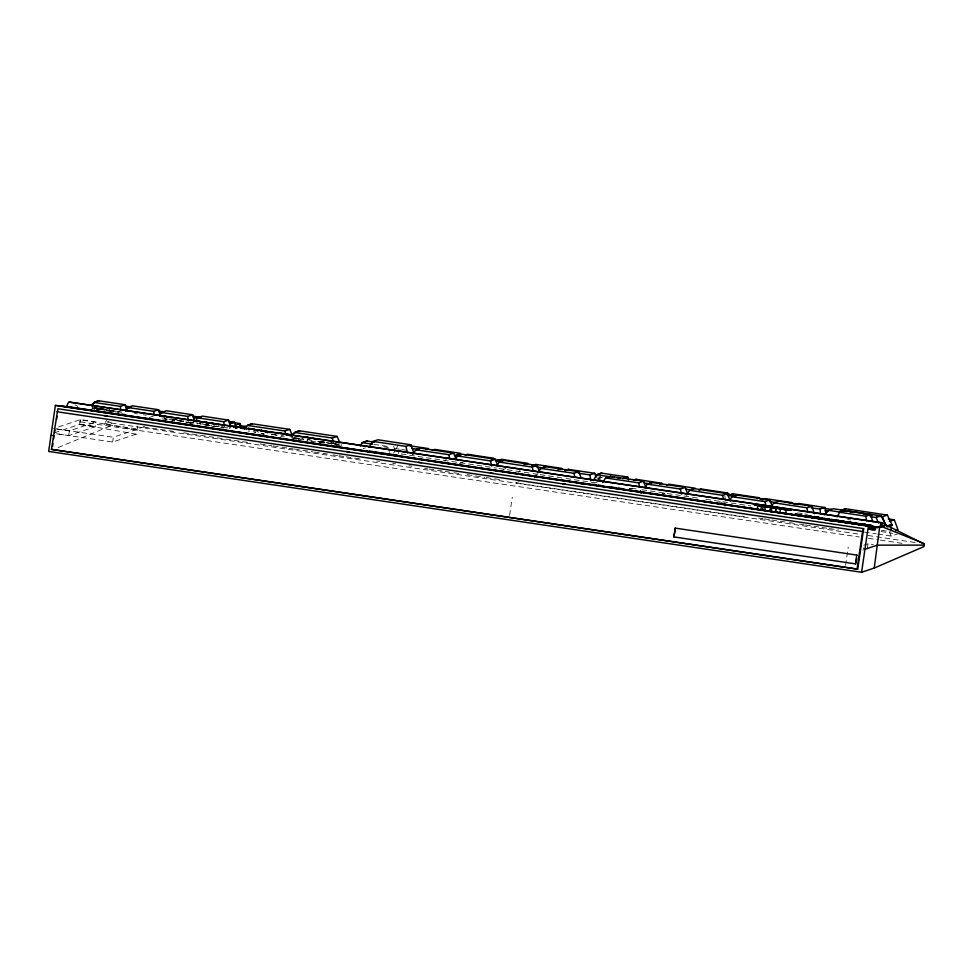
<?xml version="1.0" encoding="UTF-8"?>
<svg xmlns="http://www.w3.org/2000/svg" width="973" height="973" viewBox="0 0 973 973"><rect width="100%" height="100%" fill="white"/><g stroke="black" fill="none" stroke-linecap="round" stroke-linejoin="round"><path stroke-width="0.73" stroke-dasharray="4.87 3.65" d="M424.605 468.293L427.536 468.84M467.149 474.617L484.785 477.354M144.235 426.697L137.388 428.984L104.293 424.07L106.568 420.385M260.35 443.943L271.856 445.756M294.393 449.003L313.099 451.886M398.322 453.552L400.098 449.648M602.019 477.463L597.142 479.093M626.94 489.918L631.891 488.154L629.422 488.981M664.814 493.165L659.889 494.807M54.427 432.803L79.725 424.35L80.26 419.594L137.144 429.944L136.281 434.14L112.661 442.034L55.887 433.69L68.706 435.6L95.293 426.721L96.035 421.966L80.358 419.631L53.661 428.558M68.706 435.6L69.338 430.881L96.035 421.966M136.281 434.14L79.616 424.386L80.358 419.631M107.322 421.029L111.36 423.036L110.995 425.748L56.957 448.018M863.087 550.426L863.428 547.799M867.32 549.015L868.013 543.761L873.316 544.552M509.609 515.374L512.272 497.203M845.573 565.301L848.225 547.142M92.35 408.599L92.52 407.48L99.538 408.526M94.126 409.828L94.369 408.259L121.491 412.297M98.018 410.618L98.261 409.049L94.369 408.259M109.365 409.657L109.158 410.922L106.775 410.436M115.957 412.321L116.14 411.202L92.52 407.48M162.09 418.889L166.797 419.582L166.93 418.791M174.556 419.922L174.435 420.713L172.732 419.874L186.998 422.294M183.082 421.406L183.204 420.616M185.831 422.416L190.915 423.17L191.036 422.367M193.116 423.498L193.25 422.696L190.38 422.051M197.13 424.228L197.251 423.425M199.356 423.133L201.131 424.398M221.114 427.621C223.644 428.181 223.912 426.466 221.212 427.013M255.4 432.109L255.279 432.863L254.78 431.89L255.4 432.109L248.042 431.027M271.856 435.199L272.026 434.14L276.381 434.797M283.97 437.132L284.14 436.074L281.27 435.357M291.839 438.166L296.716 438.896L296.887 437.838M302.907 439.808L298.468 439.151L298.638 438.105L303.077 438.762L303.527 440.039L303.698 438.981M307.067 440.428L307.225 439.468L313.841 440.587M307.699 440.66L307.845 439.699M311.786 441.134L311.932 440.173M322.16 442.679L319.412 442.265L319.57 441.304M323.535 442.885L324.325 442.143L324.179 443.104L318.183 442.216M330.808 443.968L330.966 442.995L333.508 443.372M331.513 444.199L330.966 442.995M335.892 444.722L336.05 443.749M338.251 444.077L338.093 445.05L322.331 441.499M341.462 445.549L341.608 444.576M598.687 479.361L599.855 476.831M598.675 479.47L599.855 476.94M599.295 478.996L600.475 476.344M97.045 410.424L98.395 408.101M393.506 453.296L395.549 449.696M396.218 448.65L397.568 446.218M444.892 461.494L446.242 459.171M518.743 472.477L520.093 470.166M136.925 429.348L113.306 437.242L112.661 442.034M117.307 412.126L120.08 411.202M104.293 424.07L109.779 422.124M148.954 417.636L153.831 415.897M190.246 423.778L193.895 422.44M339.382 443.834L335.721 445.172L339.37 443.943M363.087 448.65L365.52 447.835M459.402 463.489L463.051 462.272M503.175 469.412L505.607 468.597M519.314 481.671L515.739 482.863L744.734 516.906L747.118 516.104M595.05 482.705L597.507 481.878M863.781 545.172L868.013 543.761M877.841 534.068L891.219 536.062L897.386 533.995M229.129 428.546L230.187 428.108M227.804 427.889L220.786 427.147M220.689 427.743L223.449 428.096M80.382 421.844L859.341 536.987M218.67 426.709L211.859 425.627M56.653 428.911L113.306 437.242M597.641 477.038L601.995 477.682M373.912 444.406L388.434 446.558L389.322 452.457M383.776 446.826L388.263 447.495M394.26 448.383L400.244 449.271M401.74 449.502L407.736 450.39M597.799 478.862L600.706 479.3M97.835 407.942L94.953 407.517L94.758 408.782L91.158 408.052L118.986 412.126M99.27 408.149L105.035 409.013M134.602 413.464L137.509 413.902M143.323 414.766L146.23 415.191M172.853 419.071L177.293 419.74M847.702 519.509L850.694 519.947M100.937 408.733L112.15 410.399M271.467 434.189L275.627 434.809M295.403 437.753L302.311 438.774M319.837 441.474L324.325 442.143M334.311 443.627L342.265 444.807M164.34 418.536L167.344 418.974M168.84 419.205L181.379 421.029L175.639 419.728M187.984 422.051L193.286 422.829M196.655 423.219L200.924 423.851M202.348 424.058L211.518 425.554M318.621 441.426L325.067 442.387M319.18 441.645L331.975 443.834M401.204 453.977L496.558 468.159M498.942 468.512L529.154 473M532.973 473.571L538.738 474.423M540.173 474.642L563.197 478.059M565.958 478.473L594.734 482.742M631.878 488.264L636.196 488.908M641.949 489.76L700.219 498.419M705.972 499.283L750.803 505.948M797.459 512.88L803.212 513.732M804.659 513.951L807.529 514.376M97.628 409.207L101.958 409.852M261.056 433.593L263.999 434.031L257.115 431.598M97.957 409.426L100.754 409.852M106.361 410.679L111.968 411.518M171.71 420.445L174.702 420.895M261.591 433.8L264.364 434.213M293.846 438.604L296.607 439.005M310.691 441.097L316.687 441.997M335.478 444.783L340.781 445.573M96.339 409.402L99.137 409.815M629.397 488.58L632.377 489.03M662.163 493.457L665.143 493.895M719.278 501.946L722.258 502.384M881.465 530.334L890.404 531.659M881.027 531.562L892.922 533.338M864.45 532.085L876.345 533.849M376.563 460.959L379.506 461.397M392.715 463.355L395.646 463.793M408.855 465.763L411.798 466.189M273.304 445.975L280.492 447.045M281.927 447.252L287.692 448.115M289.127 448.322L293.445 448.967M314.534 452.104L327.487 454.026M333.192 454.877L337.509 455.522M338.957 455.729L344.71 456.592M346.145 456.799L361.98 459.159M429.008 469.059L443.7 471.248M445.172 471.467L452.518 472.55M453.99 472.769L459.864 473.644M486.257 477.573L502.409 479.969M758.685 518.062L763.087 518.718M764.559 518.937L770.434 519.813M771.905 520.02L788.069 522.428M789.541 522.647L795.415 523.523M799.624 524.143L804.087 524.812M805.583 525.031L820.47 527.244M821.966 527.463L827.914 528.351M829.41 528.57L838.349 529.896M143.554 426.928L175.201 431.623M247.556 442.387L181.367 432.438M111.36 423.036L860.619 534.396M868.123 535.515L917.673 542.873M868.354 538.324L878.874 539.881M880.383 540.112L904.428 543.688M79.737 424.264L95.415 426.6M79.616 424.386L95.293 426.721M56.507 428.984L69.338 430.881M211.761 426.223L214.06 426.636M205.096 424.569L209.122 425.31A22.744 1.642 9.2 0 0 217.599 426.697M204.999 425.177L209.025 425.919M330.82 442.581L336.816 443.761M322.051 441.608L324.921 442.253M188.3 422.586L190.915 423.17M178.777 420.275L184.517 421.564M185.952 421.881L191.681 423.17M273.778 434.372L276.49 435.053M272.476 434.238L282.535 436.768M218.037 425.627L219.594 426.138M294.308 437.692L298.468 439.151M289.954 436.5L296.716 438.896M208.988 424.933L207.2 424.301L208.891 425.529M222.039 427.025L223.182 427.524M317.709 441.426L319.412 442.265M307.188 438.847L309.487 439.991M164.498 418.439L166.797 419.582M75.043 404.938L77.731 406.276M889.492 532.024L891.219 536.062M393.712 446.339L395.743 453.406M724.836 495.95L725.724 501.837M137.132 425.979L137.388 428.984"/><path stroke-width="1.46" d="M840.867 510.521L845.744 508.782L887.352 515.082L892.253 525.274L887.327 526.916M292.459 435.697L289.747 429.385L284.87 431.003L247.434 425.444L252.311 423.705L247.434 425.335L244.843 428.838M339.845 442.739L337.132 436.427L332.267 438.057L294.819 432.486C307.699 428.582 292.022 431.355 292.241 435.88M414.109 453.527L410.837 444.77L405.96 446.388L373.024 441.389L369.083 447.215M415.86 449.806L420.737 448.067L415.86 449.806L448.808 454.695L453.673 453.077L456.021 459.329M455.194 459.438L457.565 455.887L462.443 454.257L495.379 459.268L497.714 465.532M539.419 471.735L537.072 465.471L532.207 467.101L499.271 462.09L496.899 465.629M581.112 477.925L578.777 471.662L573.9 473.292L540.964 468.402C553.746 464.583 538.191 467.101 538.592 471.832M605.717 477.95L610.594 476.211L605.717 477.95L638.653 482.851L643.53 481.221L645.865 487.485M647.41 484.153L652.287 482.413L647.41 484.153L680.358 489.054L685.223 487.424L687.57 493.676M730.261 501.204L727.451 493.7L722.574 495.318L689.638 490.319L686.476 495.002M772.197 506.264L769.862 500L764.985 501.63L732.049 496.729L736.926 494.989L732.049 496.619L729.677 500.158M814.51 513.671L811.701 506.167L806.824 507.797L773.888 502.786L771.516 506.325M92.131 405.948C91.377 400.937 106.86 398.796 94.15 402.469L92.131 405.838M159.596 415.994L161.627 412.406L166.505 410.776L192.642 414.778L194.272 420.421M195.537 421.333L197.568 417.745L202.433 416.116L228.57 420.117L230.601 427.171M362.284 442.679L367.162 440.939L362.284 442.679L372.452 444.187M501.095 461.725L496.741 460.959M495.987 460.752L498.419 459.828L501.326 460.375M532.328 464.985L536.682 465.629M564.972 470.628L568.633 469.29L564.985 470.518M596.741 474.775L601.618 473.036L596.741 474.775L614.17 477.366M633.545 480.236L635.989 479.312L662.126 483.301L659.694 484.116M699.003 489.966L701.448 489.03L727.585 493.031L728.4 495.853M728.461 495.512L733.338 493.773L728.461 495.512L735.722 496.595M763.258 499.514L765.69 498.59L762.041 499.806M872.732 521.674L870.701 514.608L865.824 516.237L839.687 512.248L836.987 516.991M56.179 405.498L55.388 405.413L48.65 451.436L861.591 572.27L874.228 568.037L879.641 527.439L866.116 525.42M62.564 406.167L66.699 406.605L66.942 405.85A13.707 2.347 -81.5 0 1 69.326 402.092L882.304 522.793L881.793 526.6L879.689 527.305L865.569 525.469M51.447 449.38L57.906 408.757L863.659 528.619L857.724 569.169L51.447 449.38L857.724 569.169M52.554 446.425L52.992 443.42M53.649 438.908L54.087 435.916M54.537 432.912L54.975 429.908M56.507 419.387L56.945 416.383M673.803 536.901L675.469 528.132L673.803 536.901L855.863 563.926M756.41 505.242L755.291 505.084L763.136 506.276L762.564 510.12L757.213 509.329L757.87 505.474M759.463 509.657L761.908 509.974L760.862 509.876L761.421 506.045L760.156 505.802M769.254 511.117C762.102 512.26 767.806 505.23 761.421 506.045M772.076 507.614C769.302 505.546 771.115 511.993 768.427 511.007M770.409 511.299L770.981 507.456M776.722 512.236L775.274 512.017L775.846 508.174L773.523 507.833L774.654 507.979M774.009 511.834L775.566 512.053L776.04 508.21L773.304 507.772M795.817 515.033L797.507 515.276L779.872 512.698L780.443 508.855L775.177 508.076L775.846 508.174M785.673 513.562L786.245 509.73L788.021 509.986L786.902 509.828M795.914 514.401L801.314 515.216L795.099 514.291C794.661 515.751 802.786 515.751 800.293 515.69M795.695 515.021L795.792 514.389M797.471 515.276C791.256 514.583 801.363 513.926 798.164 515.41L797.495 515.325M798.687 515.483L798.237 514.778M805.741 516.067L801.484 515.422L805.668 516.541M803.99 515.812L807.845 516.335M804.805 516.359L803.722 515.763M815.009 517.952L815.143 517.052L816.894 517.235L816.761 518.135L815.009 517.952L817.271 518.293M815.921 518.013L816.128 517.113L818.585 517.551L818.366 518.451L817.211 518.281L817.344 517.368L822.647 518.098L818.293 517.478L819.971 517.733M818.086 517.454L817.952 518.354L819.485 518.585M818.804 518.451L818.913 517.539L817.965 517.393M819.375 517.648L819.242 518.548C825.785 520.531 818.354 516.505 818.232 518.402M819.692 518.609L820.397 517.758M833.07 520.604L834.992 520.883L835.223 520.069L831.295 519.485L831.258 520.287M832.049 520.409L831.295 519.485M833.399 520.652L834.262 519.923L834.141 520.725C833.472 521.26 838.787 520.19 833.52 519.85M836.464 521.114L835.673 520.166L831.465 519.533M837.704 521.297L838.544 520.555L838.422 521.358M843.664 522.136L843.7 521.321L843.664 522.136L839.59 521.577L839.699 520.774L840.733 520.883L840.1 521.637M842.582 522.027L842.825 521.2L841.913 521.102L841.791 521.905L842.703 522.002M849.222 523.012L844.053 522.233L844.917 521.589L844.807 522.306L844.041 521.455L852.263 522.671L850.499 522.452L851.18 523.255M846.169 522.55L847.009 521.893C844.637 524.021 851.326 521.516 848.201 522.817M847.982 522.039C848.03 523.45 847.86 521.2 846.267 521.82M850.463 523.182L850.572 522.465M855.34 523.924L855.449 523.194L852.457 522.744L852.348 523.474L865.702 525.481M852.591 522.72L856.532 523.304C857.006 524.788 862.99 525.542 863.696 524.313L865.824 524.654M855.474 563.902L856.763 555.109M856.082 562.467L856.726 558.064M863.136 525.104L863.696 524.313M857.067 569.12L862.637 531.015L863.659 528.619M864.219 525.262L864.267 524.374L868.305 524.946M864.632 525.274L864.754 524.447L871.638 525.469L865.69 524.642M864.851 525.286L864.973 524.459M861.591 572.27L868.33 526.235L869.12 526.32L868.682 529.3L869.327 529.373L869.765 526.393L870.409 526.454L869.971 529.434L870.616 529.507L871.054 526.527L871.82 526.612L871.346 529.762L871.99 529.835L872.453 526.673L873.34 526.77L872.866 530.017L873.511 530.09L873.985 526.831L874.861 526.928L874.411 529.957L875.055 530.017L875.493 527.001L879.641 527.439M159.913 416.152L160.034 415.349M196.619 421.102L195.378 421.443L195.476 420.847L213.683 423.62M244.405 428.874L243.882 427.889L243.761 428.643L241.024 428.242M248.662 428.302L249.137 429.579L248.662 428.302L271.236 432.632M261.567 431.294L261.737 430.236M278.047 433.739L278.217 432.693L292.107 434.882L291.936 435.94M291.292 435.709L291.462 434.663L292.107 434.882M304.89 437.704L305.048 436.743L316.748 439.249M125.566 410.825L127.597 407.346L125.566 410.934M360.265 446.157L362.297 442.557M593.36 480.577L596.741 474.666M412.71 454.379L415.872 449.696M534.663 477.439L536.232 475.152M537.814 472.866L540.964 468.281M534.651 477.548L536.232 475.262M602.567 482.523L605.717 477.84M645.05 487.582L647.422 484.043M292.241 435.77L294.831 432.377M874.253 568.05L923.961 546.583L924.35 543.664L881.793 526.6L886.257 524.982M882.353 526.393L879.689 527.305L879.92 526.551A13.707 2.347 -81.5 0 1 882.304 522.793M94.15 402.469L120.299 406.361L125.164 404.732L126.794 410.375M126.551 408.624L131.428 406.994L125.614 406.13M158.599 409.718L132.462 405.826L127.585 407.456L153.734 411.336L158.599 409.718L160.229 415.362M159.645 413.537L163.294 412.321M161.627 412.516L187.765 416.395L192.642 414.778M197.555 417.855L223.705 421.735L228.57 420.117M229.616 423.936L234.493 422.306L236.111 427.962M241.426 427.804L240.209 423.571L235.344 425.201L235.782 428.144M241.718 427.597L245.366 426.381L246.181 429.202M373.024 441.499L377.889 439.76L410.837 444.77M426.138 449.404L428.582 448.589L409.694 445.78M432.28 450.317L434.724 449.392L460.861 453.394L455.984 455.011L456.653 459.438M465.13 455.194L467.575 454.269L493.712 458.271L491.268 459.086M457.565 455.996L490.501 460.898L495.379 459.268M495.987 460.643L498.419 459.828M496.729 461.068L501.606 459.329L527.743 463.33L524.094 464.547M499.258 462.199L504.136 460.46L537.072 465.471M531.988 465.726L535.649 464.389L561.786 468.39L558.137 469.606M578.278 473.194L589.906 474.921L594.771 473.292L595.987 477.524M622.89 478.655L627.755 477.025L628.57 479.859M633.557 480.115L635.989 479.312M666.493 485.126L668.925 484.201L695.063 488.203L690.198 489.82L685.843 489.176M689.638 490.428L694.503 488.689L727.451 493.7M699.015 489.845L701.448 489.03M725.153 493.846L727.585 493.031M727.269 495.135L729.714 494.32L725.347 493.676M757.043 498.59L759.475 497.775L733.338 493.883M773.888 502.895L778.765 501.156L811.701 506.167M789.395 503.394L791.84 502.579L765.69 498.699M796.255 504.415L798.699 503.491L824.836 507.48L826.454 513.136M811.251 507.821L819.959 509.11L824.836 507.48M840.867 510.411L845.744 508.782M839.687 512.357L844.564 510.618L870.701 514.608M870.19 516.602L876.162 517.49L881.027 515.86L886.756 526.174M876.539 515.824L882.487 516.712L887.352 515.082M889.431 521.431L894.309 519.813L898.055 529.823L895.586 530.65M864.961 549.246L877.305 545.148L924.155 545.123M884.019 525.797L886.257 525.128L923.681 543.773M825.518 518.682L830.261 519.363L825.749 518.718M831.295 520.336L832.28 520.494M844.296 521.528L845.148 521.662M856.568 523.352L863.465 524.374L856.447 523.304L856.69 524.094M837.826 520.482L841.621 521.066M820.288 518.67L820.02 518.621M827.707 519.789L830.139 520.141L825.639 519.497M858.697 524.411L859.718 524.52L858.429 524.338M862.358 524.921L860.108 524.617M56.823 405.559L57.48 405.632M58.112 405.692L875.493 527.001M59.523 405.85L60.399 405.936M61.044 406.009L61.919 406.106M797.045 515.24L797.58 514.681L795.196 514.316M835.515 520.92L835.637 520.129L839.517 520.701L835.673 520.166M839.59 521.577L841.499 521.856M852.871 523.535L853.479 522.854L845.938 521.783M201.727 421.941L208.088 422.817M201.63 422.55L202.846 422.683M859.378 523.754L858.721 523.693L859.828 523.815M781.927 509.086L784.481 509.438L777.658 508.417M760.12 509.767L761.737 509.986M802.993 516.128L801.411 515.897L803.345 516.189M866.371 525.517L869.643 526.004M769.874 511.226L770.786 511.324L771.358 507.492L759.062 505.656M762.418 510.083L764.754 510.448M772.477 511.579L769.813 511.19M760.922 509.864L762.564 510.12M763.197 510.193L764.231 510.351M768.135 510.959L771.455 511.36M779.872 512.698L774.63 511.907L775.286 512.017M781.428 512.929L780.638 512.807L782.11 513.014M783.131 513.197L783.861 513.282M766.116 506.726C771.504 507.517 760.995 505.936 765.483 506.641M760.898 505.911L758.745 505.595M758.502 509.487L761.373 509.925M769.4 507.213L768.694 507.115L770.446 507.383M790.794 510.339L783.034 509.268M775.505 512.029L775.067 511.956M783.508 513.233L782.864 513.148M823.742 519.193L826.892 519.691M860.448 523.948L861.336 524.046L860.205 523.912M755.863 505.206L754.294 504.975L759.877 505.778L757.006 505.376L757.967 505.498M755.291 509.049L753.832 508.83L757.213 509.329M780.553 508.855L779.264 508.684L782.414 509.171M782.669 509.171L781.1 508.952L784.761 509.511M786.184 513.61L789.723 514.097M789.237 510.107L790.794 510.339M756.787 509.232L757.626 509.341M777.099 512.26L777.853 512.37M761.944 506.094L760.071 505.778M773.413 507.797L774.411 507.93M782.11 509.086L781.246 508.964L782.231 509.098M777.281 508.393L776.04 508.21M783.751 509.341L785.503 509.609M811.227 516.505L808.028 516.043L814.863 517.052L810.144 516.383L811.3 516.554M827.001 518.901L828.132 519.035L826.928 518.852M787.096 513.78L786.342 513.659M827.086 519.497L839.784 521.601L839.699 520.774L843.786 521.333M770.239 507.359L772.209 507.602M809.816 517.113C803.589 516.237 818.439 518.451 813.233 517.612M767.101 506.848L766.42 506.751M839.261 521.516L838.118 521.358M866.554 525.542L868.184 525.785M811.494 517.393L786.512 513.476M815.143 517.052L817.405 517.381M826.685 518.852L823.353 518.341L826.649 518.804M854.27 523.754L849.964 523.121M859.341 524.52L860.497 524.642M860.035 524.569L861.227 524.751M866.092 525.554L871.224 526.247M601.606 473.146L627.755 477.025M568.621 469.412L594.771 473.292M881.027 515.86L833.241 508.757L828.364 510.387L824.228 514.814L828.364 510.278L841.803 512.382M843.846 510.971L846.814 511.409M849.782 511.847L852.762 512.297M863.16 513.841L866.14 514.279M869.108 514.729L872.076 515.167M420.737 448.176L453.673 453.077M545.829 466.772L578.777 471.662M610.582 476.332L643.53 481.221M652.287 482.523L685.223 487.424M736.914 495.099L769.862 500M759.828 498.796L765.642 499.66M792.825 503.698L798.638 504.561M823.961 508.332L831.222 509.402M99.027 400.84L125.164 404.732M617.077 477.792L619.983 478.23M252.311 423.814L289.747 429.385M299.696 430.857L337.132 436.427M367.162 441.049L374.423 442.131M888.313 518.913L894.309 519.813M412.09 448.492L417.891 449.356M536.585 466.991L543.846 468.074M644.187 482.985L650 483.849M769.534 501.618L775.347 502.482M158.708 411.044L164.522 411.907M192.751 416.103L198.553 416.967L193.688 418.597L194.126 421.54M228.679 421.443L234.493 422.306M125.529 406.519L129.883 407.176M158.623 411.445L162.978 412.09M192.654 416.505L195.561 416.931M198.468 417.368L201.375 417.794M230.042 422.063L240.209 423.571M824.897 510.825L827.804 511.251M239.553 425.517L245.366 426.381M69.326 402.092L882.28 522.927L886.257 525.128M234.177 427.22L236.913 427.634M254.306 430.212L257.213 430.65M286.877 435.053L289.82 435.49M769.035 507.164L767.405 506.897M771.796 507.565L773.024 507.736L771.711 507.553C770.786 511.287 773.365 512.613 768.475 510.789M889.322 524.836L892.253 525.274M758.113 505.51L759.56 505.717M814.146 516.554L817.15 517.004M868.025 524.909L869.084 525.079L868.439 524.97M863.258 524.277L865.447 524.593M121.698 414.133L124.666 414.571M369.691 451.083L372.671 451.533M375.651 451.971L378.631 452.421M381.611 452.859L386.074 453.527M389.054 453.965L392.034 454.403M395.014 454.853L397.993 455.291M592.776 484.274L595.658 484.7M598.529 485.126L601.411 485.551M611.482 487.047L614.364 487.473M618.682 488.118L621.552 488.543M852.749 522.793L852.579 523.498L850.633 523.219M867.904 525.748L868.95 525.894L868.317 525.809M757.967 509.232L66.699 406.605L757.931 509.341M760.971 509.682L763.975 510.12M783.399 513.221L780.504 512.576L783.472 513.136M813.562 517.49L824.082 519.047M840.611 521.504L843.615 521.954M846.619 522.392L863.148 524.848M760.935 509.791L763.939 510.241M773.851 511.774L777.463 512.248L772.951 511.664M800.001 515.593L810.521 517.162M813.525 517.612L816.955 518.171M819.534 518.5L824.046 519.168M827.05 519.618L836.33 521.054M843.932 522.185L849.587 522.963M55.388 405.413L871.054 526.527M579.944 483.52L582.815 483.946M828.935 520.555L831.891 520.993M874.691 527.354L877.634 527.792M104.257 415.605L107.261 416.043M346.181 451.557L349.198 452.007M418.317 462.284L421.321 462.722M490.441 473L493.445 473.45M562.564 483.715L565.581 484.165M56.957 411.749L862.565 531.477M51.338 435.259L52.299 435.405M675.092 528.096L857.152 555.133M865.325 525.432L864.705 525.335M758.685 509.524L759.317 509.621M864.827 524.496L864.194 524.398M210.034 423.133L213.464 423.79M214.984 423.863L217.575 424.35M221.418 425.128L223.693 425.639M161.7 415.605L171.747 417.855M161.579 416.395L164.449 417.04M269.776 432.462L261.068 430.273L267.916 432.693M215.021 424.155L216.59 424.569M232.924 426.393L237.096 427.852M253.162 429.093L257.286 430.553M193.773 420.591L197.251 421.832M876.162 517.49L878.376 522.866M882.487 516.712L885.187 524.678M332.267 438.057L333.411 442.01M284.87 431.003L286.013 434.955M890.356 525.359L891.28 529.276M806.824 507.797L807.748 511.713M764.985 501.63L766.213 506.848M722.574 495.318L723.498 499.246M724.411 503.163L725.031 505.778M680.358 489.054L681.587 494.272M638.653 482.851L639.577 486.768M640.489 490.684L641.11 493.299M573.9 473.292L574.824 477.208M532.207 467.101L533.119 471.017M490.501 460.898L491.73 466.128M448.808 454.695L449.721 458.624M405.96 446.388L407.492 452.919M865.824 516.237L866.493 520.664M819.959 509.11L820.628 513.537M589.906 474.921L590.781 480.808M223.705 421.735L224.362 426.162M187.765 416.395L188.434 420.822M153.734 411.336L154.172 414.291M120.299 406.361L120.956 410.776M806.045 516.104L806.897 516.675L806.045 516.104M854.659 523.073L855.474 523.9L854.659 523.073M228.825 425.651L229.373 426.636L228.825 425.651M812.747 516.724L811.616 516.602L812.747 516.724"/></g></svg>
